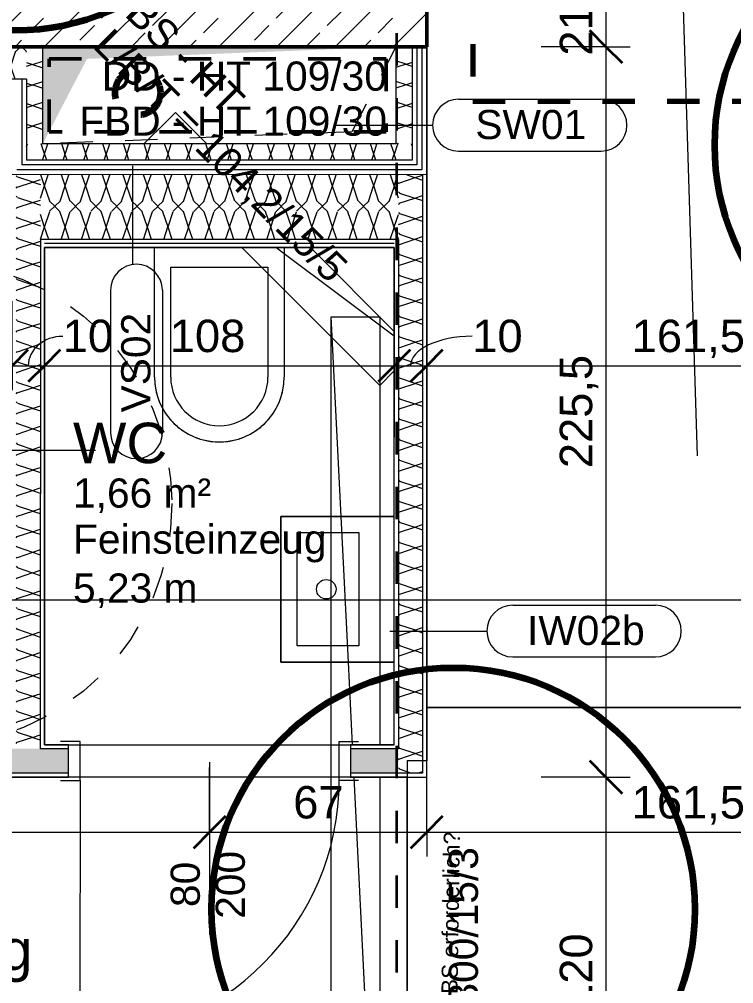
# Model space of a CAD drawing. Header units: metres. Extents: x -67.4 to -27.2, y 43.9 to 89.6.
# Drawn here: x -48.141 to -45.936, y 52.136 to 55.113 of the extents above; entities that cross this region are included whole.
import ezdxf

# ---------------------------------------------------------------- set-up
doc = ezdxf.new("R2010")
doc.units = ezdxf.units.M
for name, pattern in [('Achse', [0.009, 0.005, -0.002, 0, -0.002]), ('Strich Punkt', [0.015875, 0.00635, -0.004763, 0, -0.004763]), ('Strich Punkt Mittel', [0.015875, 0.00635, -0.004763, 0, -0.004763]), ('Verdeckt', [0.003, 0.002, -0.001])]:
    doc.linetypes.add(name, pattern=pattern)
for name, color, linetype, lineweight in [('A-DETL-GENF_', 92, 'Continuous', 13), ('A_2D', 7, 'Continuous', 13), ('A_Bemassung-50_', 4, 'Continuous', 9), ('A_Bemassung_', 4, 'Continuous', 9), ('A_Beschriftung_', 7, 'Continuous', 9), ('A_Bodenschlitz', 7, 'Continuous', 5), ('A_Bodenschlitz_Projektion', 8, 'Verdeckt', 5), ('A_Brandabschnitte', 30, 'Verdeckt', 50), ('A_Decken', 8, 'Continuous', 13), ('A_Durchbruch_Projektion', 8, 'Verdeckt', 5), ('A_Kanal_SW', 34, 'Strich Punkt', 100), ('A_Raeume', 7, 'Continuous', 13), ('A_Raeume_', 7, 'Continuous', 5), ('A_Raeume_Beschriftung_', 7, 'Continuous', 9), ('A_Raster_', 1, 'Continuous', 9), ('A_Sanitaer', 3, 'Continuous', 13), ('A_Tueren', 31, 'Continuous', 13), ('A_Waende', 7, 'Continuous', 13), ('G-ANNO-SYMB_', 111, 'Continuous', 9), ('Text', 130, 'Continuous', 9)]:
    doc.layers.add(name, color=color, linetype=linetype, lineweight=lineweight)
doc.styles.add('Arial_10', font='arial.ttf', dxfattribs={"height": 0.05})
doc.styles.add('Arial_2', font='arial.ttf', dxfattribs={"height": 0.09})
doc.styles.add('Arial_3', font='arial.ttf', dxfattribs={"height": 0.125})
doc.styles.add('Arial_5', font='arial.ttf', dxfattribs={"height": 0.1})
doc.dimstyles.new('WGA-Bemaßung', dxfattribs={"dimscale": 0.3048, "dimtxt": 0.102026, "dimasz": 0.328084, "dimexe": 0.246063, "dimexo": 0.0625, "dimgap": 0.04101, "dimtad": 1, "dimdec": 1, "dimlfac": 100, "dimrnd": 0.5, "dimdsep": 46, "dimtxsty": 'Arial_5', "dimblk1": 'OBLIQUE', "dimblk2": 'OBLIQUE', "dimsah": 1, "dimcen": 0.09, "dimdle": 0.246063, "dimazin": 2, "dimtfac": 1, "dimtdec": 4, "dimtix": 1, "dimtmove": 0, "dimatfit": 3, "dimfxl": 0.656168, "dimfxlon": 1, "dimtvp": 1, "dimtolj": 1, "dimtzin": 0, "dimarcsym": 2})
doc.dimstyles.new('WGA-Bemaßung_2', dxfattribs={"dimscale": 0.3048, "dimtxt": 0.102026, "dimasz": 0.328084, "dimexe": 0.246063, "dimexo": 0.0625, "dimgap": 0.04101, "dimtad": 1, "dimdec": 1, "dimlfac": 100, "dimrnd": 0.5, "dimdsep": 46, "dimtxsty": 'Arial_5', "dimblk1": 'OBLIQUE', "dimblk2": 'OBLIQUE', "dimsah": 1, "dimcen": 0.09, "dimdle": 0.246063, "dimazin": 2, "dimtfac": 1, "dimtdec": 4, "dimtix": 1, "dimtmove": 2, "dimatfit": 3, "dimfxl": 0.656168, "dimfxlon": 1, "dimtvp": 1, "dimtolj": 1, "dimtzin": 0, "dimarcsym": 2})
doc.dimstyles.new('WGA-Bemaßung_3', dxfattribs={"dimscale": 0.3048, "dimtxt": 0.102026, "dimasz": 0.328084, "dimexe": 0.246063, "dimexo": 0.0625, "dimgap": 0.04101, "dimtad": 1, "dimdec": 1, "dimlfac": 100, "dimrnd": 0.5, "dimdsep": 46, "dimtxsty": 'Arial_5', "dimblk1": 'OBLIQUE', "dimblk2": 'OBLIQUE', "dimsah": 1, "dimcen": 0.09, "dimdle": 0.246063, "dimazin": 2, "dimtfac": 1, "dimtdec": 4, "dimtix": 1, "dimtmove": 1, "dimatfit": 3, "dimfxl": 0.656168, "dimfxlon": 1, "dimtvp": 1, "dimtolj": 1, "dimtzin": 0, "dimarcsym": 2})
doc.dimstyles.new('WGA-Bemaßung_4', dxfattribs={"dimscale": 0.3048, "dimtxt": 0.102026, "dimasz": 0.328084, "dimexe": 0.246063, "dimexo": 0.0625, "dimgap": 0.04101, "dimtad": 1, "dimdec": 1, "dimlfac": 100, "dimrnd": 0.5, "dimdsep": 46, "dimtxsty": 'Arial_5', "dimblk1": 'OBLIQUE', "dimblk2": 'OBLIQUE', "dimsah": 1, "dimcen": 0.09, "dimdle": 0.246063, "dimazin": 2, "dimtfac": 1, "dimtdec": 4, "dimtix": 1, "dimtmove": 0, "dimatfit": 3, "dimfxl": 0.656168, "dimfxlon": 1, "dimtvp": 1, "dimtolj": 1, "dimtzin": 0, "dimarcsym": 2})

# ---------------------------------------------------------------- blocks, each defined once
blk = doc.blocks.new('Sani_WC-Wandbasierend - 400x600-V10-263_PP_01OG_BT2')
at = {"layer": 'A_Sanitaer', "lineweight": 5}
for p, q in [((-0.075, -0.5125), (-0.075, -0.1125)), ((-0.075, -0.1125), (0.325, -0.1125)), ((-0.075, -0.5125), (-0.075, -0.1125)), ((0.325, -0.1125), (0.325, -0.5125)), ((0.325, -0.1125), (0.325, -0.5125)), ((-0.025, -0.1725), (0.275, -0.1725)), ((-0.025, -0.5125), (-0.025, -0.1725)), ((0.275, -0.1725), (0.275, -0.5125))]:
    blk.add_line(p, q, dxfattribs=at)
for radius, start, end in [(0.2, 180, 0), (0.2, 180, 195.2197), (0.15, 180, 360), (0.2, 344.7803, 360), (0.2, 195.2197, 200.149), (0.2, 339.851, 344.7803), (0.2, 200.149, 210.5085), (0.2, 332.2044, 339.851), (0.2, 210.5085, 216.2662), (0.2, 323.7338, 329.4915), (0.2, 329.4915, 332.0709), (0.2, 216.2662, 225.9281), (0.2, 314.0719, 323.7338), (0.2, 225.9281, 231.8048), (0.2, 231.8048, 241.6661), (0.2, 298.3339, 308.1952), (0.2, 308.1952, 314.0719), (0.2, 241.6661, 247.1471), (0.2, 247.1471, 258.666), (0.2, 258.666, 262.3967), (0.2, 262.3967, 277.6033), (0.2, 277.6033, 281.334), (0.2, 281.334, 292.8529), (0.2, 292.8529, 298.3339)]:
    blk.add_arc((0.125, -0.5125), radius, start, end, dxfattribs=at)
blk = doc.blocks.new('UZ_D1 - SL_0800x2000_Zimmertür_Stahlzarge_GK-7175609-263_PP_01OG_BT2')
at = {"layer": 'A_Tueren', "lineweight": 5}
for p, q in [((0.4, 0.06), (0.4, 0.86)), ((-0.46, 0.06), (-0.4, 0.06)), ((-0.4, 0.06), (-0.4, -0.06)), ((0.4, 0.06), (0.4, -0.06)), ((0.46, 0.06), (0.4, 0.06)), ((-0.4, -0.06), (-0.46, -0.06)), ((0.4, -0.06), (0.46, -0.06))]:
    blk.add_line(p, q, dxfattribs=at)
blk.add_arc((0.4, 0.06), 0.8, 90, 180, dxfattribs=at)
blk = doc.blocks.new('Symbol_Schatten - Bodendurchbruch_Schatten-6532343-263_PP_01OG_BT2')
at = {"layer": 'A-DETL-GENF_'}
blk.add_hatch(color=256, dxfattribs=at).paths.add_polyline_path([(-0.5451, -0.15), (-0.5451, -0.15), (-0.4088, 0.1125), (0.5451, 0.15), (-0.5451, 0.15), (-0.5451, -0.0816)])
blk = doc.blocks.new('Symbol_Schatten_Verdeckt_unten - Bodendurchbruch_Schatten_Verdeckt_unten-6532344-263_PP_01OG_BT2')
at = {"layer": 'A_Durchbruch_Projektion'}
for p, q in [((-0.4088, 0.1125), (0.5451, 0.15)), ((-0.5451, -0.15), (-0.4088, 0.1125))]:
    blk.add_line(p, q, dxfattribs=at)
blk = doc.blocks.new('Sani_Handwaschbecken_Wandbasiert_eckig - 450 x 350-11050515-263_PP_01OG_BT2')
at = {"layer": 'A_Sanitaer', "lineweight": 5}
for p, q in [((0.3476, 0.4), (-0.1024, 0.4)), ((-0.1024, 0.4), (-0.1024, 0.05)), ((-0.1024, 0.05), (-0.1024, 0.4)), ((-0.1024, 0.4), (0.3476, 0.4)), ((0.3476, 0.05), (0.3476, 0.4)), ((0.3476, 0.4), (0.3476, 0.05)), ((-0.0524, 0.16), (-0.0524, 0.35)), ((-0.0524, 0.35), (0.2976, 0.35)), ((0.2976, 0.35), (0.2976, 0.16)), ((0.2976, 0.16), (-0.0524, 0.16))]:
    blk.add_line(p, q, dxfattribs=at)
blk.add_circle((0.1226, 0.26), 0.03, dxfattribs=at)
blk = doc.blocks.new('Allg_BS - HKLS-10231400-263_PP_01OG_BT2')
at = {"layer": 'A_Bodenschlitz'}
for p, q in [((-1.121, 0.0065), (0.4341, 0.0065)), ((0.4341, 0.0065), (0.8841, 0.0065)), ((0.8841, -0.0243), (1.5004, 0.0065)), ((0.8841, 0.0065), (1.5004, 0.0065)), ((1.5004, 0.0065), (1.5004, -0.1435)), ((0.4341, -0.0468), (0.8841, -0.0243)), ((0.1791, -0.0596), (0.4341, -0.0468)), ((-1.121, -0.1246), (0.0791, -0.0646)), ((0.0791, -0.1435), (-1.121, -0.1435)), ((0.4341, -0.1435), (0.1791, -0.1435)), ((0.8841, -0.1435), (0.4341, -0.1435)), ((1.5004, -0.1435), (0.8841, -0.1435))]:
    blk.add_line(p, q, dxfattribs=at)
blk = doc.blocks.new('Allg_BS - HKLS-11757865-263_PP_01OG_BT2')
at = {"layer": 'A_Bodenschlitz'}
for p, q in [((-0.5204, -0.0572), (-0.5204, 0.0065)), ((-0.5204, 0.0065), (-0.1032, 0.0065)), ((-0.1032, 0.0065), (0.0816, 0.0065)), ((0.5216, -0.006), (0.5216, -0.1435)), ((0.5216, -0.006), (0.5216, -0.1435)), ((-0.445, -0.1326), (-0.0246, -0.0721)), ((-0.0246, -0.0721), (0.0077, -0.0675)), ((-0.0684, -0.1435), (-0.4341, -0.1435)), ((0.5216, -0.1435), (0.3842, -0.1435)), ((0.5216, -0.1435), (0.3842, -0.1435))]:
    blk.add_line(p, q, dxfattribs=at)
at = {"layer": 'A_Bodenschlitz_Projektion'}
for p, q in [((0.5216, -0.006), (0.5216, -0.1435)), ((0.5216, -0.1435), (0.3842, -0.1435))]:
    blk.add_line(p, q, dxfattribs=at)
blk = doc.blocks.new('BS_Tuer_PP - unten-10002439-263_PP_01OG_BT2')
at = {"layer": 'A_Beschriftung_'}
blk.add_line((0, 0.000124), (0, -0.010513), dxfattribs=at)
blk = doc.blocks.new('DIMBLOCK224-263_PP_01OG_BT2')
at = {"layer": 'A_Bemassung-50_', "transparency": 16777216}
for p, q in [((-50.3939, 54.0437), (-50.3939, 54.2437)), ((-48.1639, 54.0436), (-48.1639, 54.2436)), ((-50.3939, 54.0437), (-48.1639, 54.0436)), ((-50.3939, 54.0437), (-50.3939, 53.9687)), ((-48.1639, 54.0436), (-48.1639, 53.9686))]:
    blk.add_line(p, q, dxfattribs=at)
at = {"layer": 'A_Bemassung-50_', "lineweight": 35, "transparency": 16777216}
for p, q in [((-50.3939, 54.0437), (-50.3439, 54.0937)), ((-48.1639, 54.0436), (-48.1139, 54.0936)), ((-50.3939, 54.0437), (-50.4439, 53.9937)), ((-48.1639, 54.0436), (-48.2139, 53.9936))]:
    blk.add_line(p, q, dxfattribs=at)
at = {"layer": 'A_Bemassung-50_', "color": 0, "transparency": 16777216, "insert": (-49.4834, 54.186), "char_height": 0.1, "width": 0.276883, "attachment_point": 1, "rotation": 359.9983, "line_spacing_factor": 0.941778, "style": 'Arial_5'}
blk.add_mtext('223', dxfattribs=at)
blk = doc.blocks.new('_Oblique')
at = {"color": 0, "linetype": 'ByBlock', "lineweight": -2}
blk.add_line((-0.5, -0.5), (0.5, 0.5), dxfattribs=at)
blk = doc.blocks.new('DIMBLOCK225-263_PP_01OG_BT2')
at = {"layer": 'A_Bemassung-50_', "transparency": 16777216}
for p, q in [((-48.1639, 54.0436), (-48.1639, 54.2436)), ((-48.0639, 54.0436), (-48.0639, 54.2436)), ((-48.1639, 54.0436), (-48.0639, 54.0436)), ((-48.1639, 54.0436), (-48.1639, 53.9686)), ((-48.0639, 54.0436), (-48.0639, 53.9686))]:
    blk.add_line(p, q, dxfattribs=at)
at = {"layer": 'A_Bemassung-50_', "lineweight": 35, "transparency": 16777216}
for p, q in [((-48.1639, 54.0436), (-48.1139, 54.0936)), ((-48.0639, 54.0436), (-48.0139, 54.0936)), ((-48.1639, 54.0436), (-48.2139, 53.9936)), ((-48.0639, 54.0436), (-48.1139, 53.9936))]:
    blk.add_line(p, q, dxfattribs=at)
at = {"layer": 'A_Bemassung-50_', "transparency": 16777216}
blk.add_ellipse((-48.0072, 54.0436), major_axis=(-0.1067, 0), ratio=0.852324, start_param=4.712389, end_param=6.283185, dxfattribs=at)
at = {"layer": 'A_Bemassung-50_', "color": 0, "transparency": 16777216, "insert": (-48.0072, 54.186), "char_height": 0.1, "width": 0.184588, "attachment_point": 1, "rotation": 359.9983, "line_spacing_factor": 0.941778, "style": 'Arial_5'}
blk.add_mtext('10', dxfattribs=at)
blk = doc.blocks.new('DIMBLOCK226-263_PP_01OG_BT2')
at = {"layer": 'A_Bemassung-50_', "transparency": 16777216}
for p, q in [((-48.0639, 54.0436), (-48.0639, 54.2436)), ((-46.9838, 54.0436), (-46.9838, 54.2436)), ((-48.0639, 54.0436), (-46.9838, 54.0436)), ((-48.0639, 54.0436), (-48.0639, 53.9686)), ((-46.9838, 54.0436), (-46.9838, 53.9686))]:
    blk.add_line(p, q, dxfattribs=at)
at = {"layer": 'A_Bemassung-50_', "lineweight": 35, "transparency": 16777216}
for p, q in [((-48.0639, 54.0436), (-48.0139, 54.0936)), ((-46.9838, 54.0436), (-46.9338, 54.0936)), ((-48.0639, 54.0436), (-48.1139, 53.9936)), ((-46.9838, 54.0436), (-47.0338, 53.9936))]:
    blk.add_line(p, q, dxfattribs=at)
at = {"layer": 'A_Bemassung-50_', "color": 0, "transparency": 16777216, "insert": (-47.6768, 54.1859), "char_height": 0.1, "width": 0.276883, "attachment_point": 1, "rotation": 359.9983, "line_spacing_factor": 0.941778, "style": 'Arial_5'}
blk.add_mtext('108', dxfattribs=at)
blk = doc.blocks.new('DIMBLOCK227-263_PP_01OG_BT2')
at = {"layer": 'A_Bemassung-50_', "transparency": 16777216}
for p, q in [((-46.9838, 54.0436), (-46.9838, 54.2436)), ((-46.8838, 54.0436), (-46.8838, 54.2436)), ((-46.9838, 54.0436), (-46.8838, 54.0436)), ((-46.9838, 54.0436), (-46.9838, 53.9686)), ((-46.8838, 54.0436), (-46.8838, 53.9686))]:
    blk.add_line(p, q, dxfattribs=at)
at = {"layer": 'A_Bemassung-50_', "lineweight": 35, "transparency": 16777216}
for p, q in [((-46.9838, 54.0436), (-46.9338, 54.0936)), ((-46.8838, 54.0436), (-46.8338, 54.0936)), ((-46.9838, 54.0436), (-47.0338, 53.9936)), ((-46.8838, 54.0436), (-46.9338, 53.9936))]:
    blk.add_line(p, q, dxfattribs=at)
at = {"layer": 'A_Bemassung-50_', "transparency": 16777216}
blk.add_ellipse((-46.7432, 54.0436), major_axis=(-0.1907, 0), ratio=0.477194, start_param=4.712389, end_param=6.283185, dxfattribs=at)
at = {"layer": 'A_Bemassung-50_', "color": 0, "transparency": 16777216, "insert": (-46.7431, 54.1859), "char_height": 0.1, "width": 0.184588, "attachment_point": 1, "rotation": 359.9983, "line_spacing_factor": 0.941778, "style": 'Arial_5'}
blk.add_mtext('10', dxfattribs=at)
blk = doc.blocks.new('DIMBLOCK228-263_PP_01OG_BT2')
at = {"layer": 'A_Bemassung-50_', "transparency": 16777216}
for p, q in [((-46.8838, 54.0436), (-46.8838, 54.2436)), ((-45.2713, 54.0435), (-45.2713, 54.2435)), ((-46.8838, 54.0436), (-45.2713, 54.0435)), ((-46.8838, 54.0436), (-46.8838, 53.9686)), ((-45.2713, 54.0435), (-45.2713, 53.9685))]:
    blk.add_line(p, q, dxfattribs=at)
at = {"layer": 'A_Bemassung-50_', "lineweight": 35, "transparency": 16777216}
for p, q in [((-46.8838, 54.0436), (-46.8338, 54.0936)), ((-45.2713, 54.0435), (-45.2213, 54.0935)), ((-46.8838, 54.0436), (-46.9338, 53.9936)), ((-45.2713, 54.0435), (-45.3213, 53.9936))]:
    blk.add_line(p, q, dxfattribs=at)
at = {"layer": 'A_Bemassung-50_', "color": 0, "transparency": 16777216, "insert": (-46.251, 54.1859), "char_height": 0.1, "width": 0.416266, "attachment_point": 1, "rotation": 359.9983, "line_spacing_factor": 0.941778, "style": 'Arial_5'}
blk.add_mtext('161,5', dxfattribs=at)
blk = doc.blocks.new('BS_Wand_Lollipop - rechts_oben-2026913-263_PP_01OG_BT2')
at = {"layer": 'A_Beschriftung_'}
for p, q in [((0.0046, 0.0016), (0.0134, 0.0016)), ((-0.003, 0), (0.003, 0)), ((0.0046, -0.0016), (0.0134, -0.0016))]:
    blk.add_line(p, q, dxfattribs=at)
for centre, start, end in [((0.0046, 0), 90, 270), ((0.0134, 0), 270, 90)]:
    blk.add_arc(centre, 0.0016, start, end, dxfattribs=at)
blk = doc.blocks.new('BS_Wand_Lollipop - links_unten-2026911-263_PP_01OG_BT2')
at = {"layer": 'A_Beschriftung_'}
for p, q in [((-0.00467, 0.001367), (-0.01347, 0.001367)), ((-0.003087, 0), (0.003, 0)), ((-0.00467, -0.001833), (-0.01347, -0.001833))]:
    blk.add_line(p, q, dxfattribs=at)
for centre, start, end in [((-0.01347, -0.000233), 90, 270), ((-0.00467, -0.000233), 270, 90)]:
    blk.add_arc(centre, 0.0016, start, end, dxfattribs=at)
blk = doc.blocks.new('DIMBLOCK325-263_PP_01OG_BT2')
at = {"layer": 'A_Bemassung-50_', "transparency": 16777216}
for p, q in [((-49.054, 52.6039), (-49.054, 52.8039)), ((-47.554, 52.6038), (-47.554, 52.8038)), ((-49.054, 52.6039), (-47.554, 52.6038)), ((-49.054, 52.6039), (-49.054, 52.5289)), ((-47.554, 52.6038), (-47.554, 52.5288))]:
    blk.add_line(p, q, dxfattribs=at)
at = {"layer": 'A_Bemassung-50_', "lineweight": 35, "transparency": 16777216}
for p, q in [((-49.054, 52.6039), (-49.004, 52.6539)), ((-47.554, 52.6038), (-47.504, 52.6538)), ((-49.054, 52.6039), (-49.104, 52.5539)), ((-47.554, 52.6038), (-47.604, 52.5538))]:
    blk.add_line(p, q, dxfattribs=at)
at = {"layer": 'A_Bemassung-50_', "color": 0, "transparency": 16777216, "insert": (-48.4193, 52.7462), "char_height": 0.1, "width": 0.276883, "attachment_point": 1, "rotation": 359.9983, "line_spacing_factor": 0.941778, "style": 'Arial_5'}
blk.add_mtext('150', dxfattribs=at)
blk = doc.blocks.new('DIMBLOCK326-263_PP_01OG_BT2')
at = {"layer": 'A_Bemassung-50_', "transparency": 16777216}
for p, q in [((-47.554, 52.6038), (-47.554, 52.8038)), ((-46.8839, 52.6038), (-46.8838, 52.8038)), ((-47.554, 52.6038), (-46.8839, 52.6038)), ((-47.554, 52.6038), (-47.554, 52.5288)), ((-46.8839, 52.6038), (-46.8839, 52.5288))]:
    blk.add_line(p, q, dxfattribs=at)
at = {"layer": 'A_Bemassung-50_', "lineweight": 35, "transparency": 16777216}
for p, q in [((-47.554, 52.6038), (-47.504, 52.6538)), ((-46.8839, 52.6038), (-46.8339, 52.6538)), ((-47.554, 52.6038), (-47.604, 52.5538)), ((-46.8839, 52.6038), (-46.9339, 52.5538))]:
    blk.add_line(p, q, dxfattribs=at)
at = {"layer": 'A_Bemassung-50_', "color": 0, "transparency": 16777216, "insert": (-47.2958, 52.7462), "char_height": 0.1, "width": 0.184588, "attachment_point": 1, "rotation": 359.9983, "line_spacing_factor": 0.941778, "style": 'Arial_5'}
blk.add_mtext('67', dxfattribs=at)
blk = doc.blocks.new('DIMBLOCK327-263_PP_01OG_BT2')
at = {"layer": 'A_Bemassung-50_', "transparency": 16777216}
for p, q in [((-46.8839, 52.6038), (-46.8838, 52.8038)), ((-45.2713, 52.6038), (-45.2713, 52.8038)), ((-46.8839, 52.6038), (-45.2713, 52.6038)), ((-46.8839, 52.6038), (-46.8839, 52.5288)), ((-45.2713, 52.6038), (-45.2713, 52.5288))]:
    blk.add_line(p, q, dxfattribs=at)
at = {"layer": 'A_Bemassung-50_', "lineweight": 35, "transparency": 16777216}
for p, q in [((-46.8839, 52.6038), (-46.8339, 52.6538)), ((-45.2713, 52.6038), (-45.2213, 52.6538)), ((-46.8839, 52.6038), (-46.9339, 52.5538)), ((-45.2713, 52.6038), (-45.3213, 52.5538))]:
    blk.add_line(p, q, dxfattribs=at)
at = {"layer": 'A_Bemassung-50_', "color": 0, "transparency": 16777216, "insert": (-46.251, 52.7461), "char_height": 0.1, "width": 0.416266, "attachment_point": 1, "rotation": 359.9983, "line_spacing_factor": 0.941778, "style": 'Arial_5'}
blk.add_mtext('161,5', dxfattribs=at)
blk = doc.blocks.new('DIMBLOCK353-263_PP_01OG_BT2')
at = {"layer": 'A_Bemassung-50_', "lineweight": 35, "transparency": 16777216}
for p, q in [((-46.3306, 55.2436), (-46.3806, 55.2936)), ((-46.3306, 55.2436), (-46.2806, 55.1936)), ((-46.3306, 55.0286), (-46.3806, 55.0786)), ((-46.3306, 55.0286), (-46.2806, 54.9786))]:
    blk.add_line(p, q, dxfattribs=at)
at = {"layer": 'A_Bemassung-50_', "transparency": 16777216}
for p, q in [((-46.3306, 55.2436), (-46.5306, 55.2436)), ((-46.3306, 55.2436), (-46.3306, 55.0286)), ((-46.3306, 55.2436), (-46.2556, 55.2436)), ((-46.3306, 55.0286), (-46.5306, 55.0286)), ((-46.3306, 55.0286), (-46.2556, 55.0286))]:
    blk.add_line(p, q, dxfattribs=at)
at = {"layer": 'A_Bemassung-50_', "color": 0, "transparency": 16777216, "insert": (-46.4729, 55.0011), "char_height": 0.1, "width": 0.323972, "attachment_point": 1, "rotation": 90, "line_spacing_factor": 0.941778, "style": 'Arial_5'}
blk.add_mtext('21,5', dxfattribs=at)
blk = doc.blocks.new('DIMBLOCK354-263_PP_01OG_BT2')
at = {"layer": 'A_Bemassung-50_', "lineweight": 35, "transparency": 16777216}
for p, q in [((-46.3306, 55.0286), (-46.3806, 55.0786)), ((-46.3306, 55.0286), (-46.2806, 54.9786)), ((-46.3307, 52.7737), (-46.3807, 52.8237)), ((-46.3307, 52.7737), (-46.2807, 52.7237))]:
    blk.add_line(p, q, dxfattribs=at)
at = {"layer": 'A_Bemassung-50_', "transparency": 16777216}
for p, q in [((-46.3306, 55.0286), (-46.5306, 55.0286)), ((-46.3306, 55.0286), (-46.3307, 52.7737)), ((-46.3306, 55.0286), (-46.2556, 55.0286)), ((-46.3307, 52.7737), (-46.5307, 52.7737)), ((-46.3307, 52.7737), (-46.2557, 52.7737))]:
    blk.add_line(p, q, dxfattribs=at)
at = {"layer": 'A_Bemassung-50_', "color": 0, "transparency": 16777216, "insert": (-46.473, 53.7277), "char_height": 0.1, "width": 0.416266, "attachment_point": 1, "rotation": 90, "line_spacing_factor": 0.941778, "style": 'Arial_5'}
blk.add_mtext('225,5', dxfattribs=at)
blk = doc.blocks.new('DIMBLOCK355-263_PP_01OG_BT2')
at = {"layer": 'A_Bemassung-50_', "lineweight": 35, "transparency": 16777216}
for p, q in [((-46.3307, 52.7737), (-46.3807, 52.8237)), ((-46.3307, 52.7737), (-46.2807, 52.7237)), ((-46.3307, 51.5736), (-46.3807, 51.6236)), ((-46.3307, 51.5736), (-46.2807, 51.5236))]:
    blk.add_line(p, q, dxfattribs=at)
at = {"layer": 'A_Bemassung-50_', "transparency": 16777216}
for p, q in [((-46.3307, 52.7737), (-46.5307, 52.7737)), ((-46.3307, 52.7737), (-46.3307, 51.4986)), ((-46.3307, 52.7737), (-46.2557, 52.7737)), ((-46.3307, 51.5736), (-46.5307, 51.5736)), ((-46.3307, 51.5736), (-46.2557, 51.5736))]:
    blk.add_line(p, q, dxfattribs=at)
at = {"layer": 'A_Bemassung-50_', "color": 0, "transparency": 16777216, "insert": (-46.473, 52.0583), "char_height": 0.1, "width": 0.276883, "attachment_point": 1, "rotation": 90, "line_spacing_factor": 0.941778, "style": 'Arial_5'}
blk.add_mtext('120', dxfattribs=at)
blk = doc.blocks.new('DIMBLOCK623-263_PP_01OG_BT2')
at = {"layer": 'A_Bemassung-50_', "transparency": 16777216}
for p, q in [((-53.9888, 53.3215), (-53.9888, 53.5215)), ((-45.2588, 53.3212), (-45.2588, 53.3962)), ((-54.0638, 53.3215), (-45.2588, 53.3212)), ((-53.9888, 53.3215), (-53.9888, 53.2465)), ((-45.2588, 53.3212), (-45.2588, 53.1212))]:
    blk.add_line(p, q, dxfattribs=at)
at = {"layer": 'A_Bemassung-50_', "lineweight": 35, "transparency": 16777216}
for p, q in [((-53.9888, 53.3215), (-53.9388, 53.3715)), ((-45.2588, 53.3212), (-45.2088, 53.3712)), ((-53.9888, 53.3215), (-54.0388, 53.2715)), ((-45.2588, 53.3212), (-45.3088, 53.2712))]:
    blk.add_line(p, q, dxfattribs=at)
at = {"layer": 'A_Bemassung-50_', "color": 0, "transparency": 16777216, "insert": (-49.7392, 53.4637), "char_height": 0.1, "width": 0.276883, "attachment_point": 1, "rotation": 359.9983, "line_spacing_factor": 0.941778, "style": 'Arial_5'}
blk.add_mtext('873', dxfattribs=at)

msp = doc.modelspace()

# ---------------------------------------------------------------- hatches: boundary and pattern name
at = {"layer": 'A_Waende', "lineweight": 5}
h = msp.add_hatch(dxfattribs=at)
h.set_pattern_fill('FP_4', color=250, style=0, pattern_type=2)
h.set_pattern_definition([(45, (0, 0), (-0.08980256, 0.08980256), []), (45, (0.0898, 0), (-0.08980256, 0.08980256), [0.0635, -0.03175])])
h.paths.add_polyline_path([(-46.8838, 55.0286), (-46.8838, 55.2086), (-53.9888, 55.2087), (-53.9888, 55.0288), (-46.8838, 55.0286)])
h.paths.add_polyline_path([(-50.4814, 55.0287), (-50.4814, 55.0287), (-50.4814, 55.1217)])
h = msp.add_hatch(dxfattribs=at)
h.set_pattern_fill('FP_52', color=250, angle=-112.36, style=0, pattern_type=2)
h.set_pattern_definition([(44.998, (-49.27837, 54.90383), (0.127012, 0.2539954), [0.02245, -0.15715]), (44.998, (-49.23141, 55.015355), (0.127012, 0.2539954), [0.02245, -0.15715]), (44.998, (-49.2156, 54.90396), (0.127012, 0.2539954), [0.02245, -0.15715]), (44.998, (-49.16772, 55.015105), (0.127012, 0.2539954), [0.02245, -0.15715]), (71.563, (-49.26336, 54.919286), (0.1270184, 0.5079932), [0.0502, -0.35141]), (71.563, (-49.247115, 54.966667), (0.1270184, 0.5079932), [0.0502, -0.35141]), (71.563, (-49.199287, 54.91996), (0.1270184, 0.5079932), [0.0502, -0.35141]), (71.563, (-49.183965, 54.967723), (0.1270184, 0.5079932), [0.0502, -0.35141]), (134.998, (-49.26318, 55.01436), (0.1269946, -0.254004), [0.02245, -0.15715]), (134.998, (-49.2156, 54.90396), (0.1269946, -0.254004), [0.02245, -0.15715]), (134.998, (-49.1991, 55.01504), (0.1269946, -0.254004), [0.02245, -0.15715]), (134.998, (-49.151905, 54.90371), (0.1269946, -0.254004), [0.02245, -0.15715]), (108.433, (-49.247115, 54.966667), (0.126983, -0.5080021), [0.0502, -0.35141]), (108.433, (-49.23105, 54.91897), (0.126983, -0.5080021), [0.0502, -0.35141]), (108.433, (-49.183965, 54.967723), (0.126983, -0.5080021), [0.0502, -0.35141]), (108.433, (-49.167902, 54.920026), (0.126983, -0.5080021), [0.0502, -0.35141])])
h.paths.add_polyline_path([(-48.1189, 54.9287), (-48.1189, 55.0287), (-50.4064, 55.0287), (-50.4064, 54.9287), (-48.1339, 54.9287)])
h.paths.add_polyline_path([(-50.3939, 54.9287), (-50.3939, 54.9287), (-50.3939, 54.9662)])
h = msp.add_hatch(dxfattribs=at)
h.set_pattern_fill('FP_96', color=250, angle=-112.36, style=0, pattern_type=2)
h.set_pattern_definition([(315, (-48.16401, 54.87904), (0.253995, -0.127012), [0.02245, -0.15715]), (315, (-48.05287, 54.83116), (0.253995, -0.127012), [0.02245, -0.15715]), (315, (-48.16426, 54.81535), (0.253995, -0.127012), [0.02245, -0.15715]), (314.998, (-48.05312, 54.767465), (0.253995, -0.127012), [0.02245, -0.15715]), (341.563, (-48.148017, 54.86273), (0.507993, -0.127018), [0.0502, -0.35141]), (341.563, (-48.100635, 54.84648), (0.507993, -0.127018), [0.0502, -0.35141]), (341.563, (-48.148266, 54.799034), (0.507993, -0.1270184), [0.0502, -0.35141]), (341.563, (-48.100504, 54.783712), (0.507993, -0.1270184), [0.0502, -0.35141]), (45, (-48.05294, 54.86254), (-0.254004, -0.126995), [0.02245, -0.15715]), (45, (-48.16426, 54.81535), (-0.254004, -0.126995), [0.02245, -0.15715]), (45, (-48.05281, 54.799775), (-0.254004, -0.126995), [0.02245, -0.15715]), (44.998, (-48.16359, 54.75127), (-0.254004, -0.126995), [0.02245, -0.15715]), (18.433, (-48.100635, 54.84648), (-0.508002, -0.126983), [0.0502, -0.35141]), (18.433, (-48.14795, 54.831344), (-0.508002, -0.126983), [0.0502, -0.35141]), (18.433, (-48.100504, 54.783712), (-0.508002, -0.126983), [0.0502, -0.35141]), (18.433, (-48.1482, 54.76765), (-0.508002, -0.126983), [0.0502, -0.35141])])
h.paths.add_polyline_path([(-48.0689, 54.7287), (-48.0689, 55.0287), (-48.1189, 55.0287), (-48.1189, 54.7287)])
h = msp.add_hatch(dxfattribs=at)
h.set_pattern_fill('FP_97', color=250, angle=247.64, style=0, pattern_type=2)
h.set_pattern_definition([(135, (-46.88377, 54.879), (-0.253995, 0.127012), [0.02245, -0.15715]), (135, (-46.99529, 54.92596), (-0.253995, 0.127012), [0.02245, -0.15715]), (135, (-46.8839, 54.94177), (-0.253995, 0.127012), [0.02245, -0.15715]), (134.998, (-46.99504, 54.98965), (-0.253995, 0.127012), [0.02245, -0.15715]), (161.563, (-46.900147, 54.89439), (-0.507993, 0.127018), [0.0502, -0.35141]), (161.563, (-46.94753, 54.910635), (-0.507993, 0.127018), [0.0502, -0.35141]), (161.563, (-46.899898, 54.958082), (-0.507993, 0.1270184), [0.0502, -0.35141]), (161.563, (-46.94728, 54.97433), (-0.507993, 0.1270184), [0.0502, -0.35141]), (225, (-46.99523, 54.89457), (0.254004, 0.126995), [0.02245, -0.15715]), (225, (-46.8839, 54.94177), (0.254004, 0.126995), [0.02245, -0.15715]), (225, (-46.99498, 54.95827), (0.254004, 0.126995), [0.02245, -0.15715]), (224.998, (-46.88365, 55.00546), (0.254004, 0.126995), [0.02245, -0.15715]), (198.433, (-46.94753, 54.910635), (0.508002, 0.126983), [0.0502, -0.35141]), (198.433, (-46.899832, 54.926698), (0.508002, 0.126983), [0.0502, -0.35141]), (198.433, (-46.94728, 54.97433), (0.508002, 0.126983), [0.0502, -0.35141]), (198.433, (-46.899963, 54.989467), (0.508002, 0.126983), [0.0502, -0.35141])])
h.paths.add_polyline_path([(-46.9288, 54.7286), (-46.9288, 55.0286), (-46.9788, 55.0286), (-46.9788, 54.7286), (-46.9288, 54.7286)])
h = msp.add_hatch(dxfattribs=at)
h.set_pattern_fill('FP_53', color=250, angle=-112.36, style=0, pattern_type=2)
h.set_pattern_definition([(44.998, (-47.52405, 54.63417), (0.127012, 0.253995), [0.02245, -0.15715]), (44.998, (-47.47655, 54.74439), (0.127012, 0.253995), [0.02245, -0.15715]), (44.998, (-47.46036, 54.63392), (0.127012, 0.253995), [0.02245, -0.15715]), (44.998, (-47.412475, 54.74506), (0.127012, 0.253995), [0.02245, -0.15715]), (71.563, (-47.50812, 54.649244), (0.1270184, 0.5079932), [0.0502, -0.35141]), (71.563, (-47.49187, 54.696626), (0.1270184, 0.5079932), [0.0502, -0.35141]), (71.563, (-47.444425, 54.648994), (0.1270184, 0.5079932), [0.0502, -0.35141]), (71.563, (-47.428722, 54.69768), (0.1270184, 0.5079932), [0.0502, -0.35141]), (134.998, (-47.50793, 54.74432), (0.126995, -0.254004), [0.02245, -0.15715]), (134.998, (-47.46036, 54.63392), (0.126995, -0.254004), [0.02245, -0.15715]), (134.998, (-47.44386, 54.745), (0.126995, -0.254004), [0.02245, -0.15715]), (134.998, (-47.39666, 54.63367), (0.126995, -0.254004), [0.02245, -0.15715]), (108.433, (-47.49187, 54.696626), (0.126983, -0.508002), [0.0502, -0.35141]), (108.433, (-47.476734, 54.64931), (0.126983, -0.508002), [0.0502, -0.35141]), (108.433, (-47.428722, 54.69768), (0.126983, -0.508002), [0.0502, -0.35141]), (108.433, (-47.41266, 54.649984), (0.126983, -0.508002), [0.0502, -0.35141])])
h.paths.add_polyline_path([(-46.9288, 54.6786), (-46.9288, 54.7286), (-48.1189, 54.7286), (-48.1189, 54.6787), (-46.9713, 54.6786)])
h = msp.add_hatch(dxfattribs=at)
h.set_pattern_fill('FP_50', color=250, angle=-112.36, style=0, pattern_type=2)
h.set_pattern_definition([(314.998, (-48.16422, 53.75349), (0.253995, -0.127012), [0.02245, -0.15715]), (314.998, (-48.052695, 53.70653), (0.253995, -0.127012), [0.02245, -0.15715]), (314.998, (-48.16409, 53.69072), (0.253995, -0.127012), [0.02245, -0.15715]), (314.998, (-48.05294, 53.64284), (0.253995, -0.127012), [0.02245, -0.15715]), (341.563, (-48.14784, 53.738102), (0.5079932, -0.1270184), [0.0502, -0.35141]), (341.563, (-48.100457, 53.721855), (0.5079932, -0.1270184), [0.0502, -0.35141]), (341.563, (-48.14809, 53.674408), (0.5079932, -0.1270184), [0.0502, -0.35141]), (341.563, (-48.100707, 53.65816), (0.5079932, -0.1270184), [0.0502, -0.35141]), (44.998, (-48.05276, 53.73792), (-0.254004, -0.126995), [0.02245, -0.15715]), (44.998, (-48.16409, 53.69072), (-0.254004, -0.126995), [0.02245, -0.15715]), (44.998, (-48.05301, 53.67422), (-0.254004, -0.126995), [0.02245, -0.15715]), (44.998, (-48.164335, 53.62703), (-0.254004, -0.1269946), [0.02245, -0.15715]), (18.433, (-48.100457, 53.721855), (-0.5080021, -0.126983), [0.0502, -0.35141]), (18.433, (-48.148154, 53.705793), (-0.5080021, -0.126983), [0.0502, -0.35141]), (18.433, (-48.100707, 53.65816), (-0.5080021, -0.126983), [0.0502, -0.35141]), (18.433, (-48.148023, 53.643023), (-0.5080021, -0.126983), [0.0502, -0.35141])])
h.paths.add_polyline_path([(-48.0765, 52.8738), (-48.0764, 54.6337), (-48.1514, 54.6337), (-48.1515, 52.8738)])
h.paths.add_polyline_path([(-48.0765, 52.8613), (-48.0765, 52.8738), (-48.1515, 52.8738), (-48.1515, 52.8613)])
h = msp.add_hatch(dxfattribs=at)
h.set_pattern_fill('FP_51', color=250, angle=-112.36, style=0, pattern_type=2)
h.set_pattern_definition([(44.998, (-47.523645, 54.40909), (0.127012, 0.253995), [0.02245, -0.15715]), (44.998, (-47.47614, 54.51931), (0.127012, 0.253995), [0.02245, -0.15715]), (44.998, (-47.45995, 54.40884), (0.127012, 0.253995), [0.02245, -0.15715]), (44.998, (-47.412995, 54.52037), (0.127012, 0.253995), [0.02245, -0.15715]), (71.563, (-47.507713, 54.424166), (0.1270184, 0.5079932), [0.0502, -0.35141]), (71.563, (-47.49239, 54.47193), (0.1270184, 0.5079932), [0.0502, -0.35141]), (71.563, (-47.444944, 54.424297), (0.1270184, 0.5079932), [0.0502, -0.35141]), (71.563, (-47.428697, 54.47168), (0.1270184, 0.5079932), [0.0502, -0.35141]), (134.998, (-47.50845, 54.519625), (0.126995, -0.254004), [0.02245, -0.15715]), (134.998, (-47.45995, 54.40884), (0.126995, -0.254004), [0.02245, -0.15715]), (134.998, (-47.44476, 54.51938), (0.126995, -0.254004), [0.02245, -0.15715]), (134.998, (-47.39718, 54.408975), (0.126995, -0.254004), [0.02245, -0.15715]), (108.433, (-47.49239, 54.47193), (0.126983, -0.508002), [0.0502, -0.35141]), (108.433, (-47.47633, 54.42423), (0.126983, -0.508002), [0.0502, -0.35141]), (108.433, (-47.428697, 54.47168), (0.126983, -0.508002), [0.0502, -0.35141]), (108.433, (-47.412634, 54.423982), (0.126983, -0.508002), [0.0502, -0.35141])])
h.paths.add_polyline_path([(-46.9713, 54.4336), (-46.9713, 54.4336), (-46.9713, 54.6336), (-48.0764, 54.6336), (-48.0764, 54.4337), (-46.9788, 54.4336)])
h = msp.add_hatch(dxfattribs=at)
h.set_pattern_fill('FP_90', color=250, angle=-112.36, style=0, pattern_type=2)
h.set_pattern_definition([(314.998, (-46.98344, 53.70354), (0.253995, -0.127012), [0.02245, -0.15715]), (314.998, (-46.87322, 53.65604), (0.253995, -0.127012), [0.02245, -0.15715]), (314.998, (-46.98369, 53.63984), (0.253995, -0.127012), [0.02245, -0.15715]), (314.998, (-46.87255, 53.59196), (0.2539954, -0.127012), [0.02245, -0.15715]), (341.563, (-46.968367, 53.687605), (0.5079932, -0.1270184), [0.0502, -0.35141]), (341.563, (-46.920605, 53.672283), (0.5079932, -0.1270184), [0.0502, -0.35141]), (341.563, (-46.968236, 53.624836), (0.5079932, -0.1270184), [0.0502, -0.35141]), (341.563, (-46.91993, 53.60821), (0.5079932, -0.1270184), [0.0502, -0.35141]), (44.998, (-46.87291, 53.68835), (-0.254004, -0.126995), [0.02245, -0.15715]), (44.998, (-46.98369, 53.63984), (-0.254004, -0.1269946), [0.02245, -0.15715]), (44.998, (-46.87223, 53.62427), (-0.254004, -0.1269946), [0.02245, -0.15715]), (44.998, (-46.98356, 53.57707), (-0.254004, -0.1269946), [0.02245, -0.15715]), (18.433, (-46.920605, 53.672283), (-0.5080021, -0.126983), [0.0502, -0.35141]), (18.433, (-46.9683, 53.65622), (-0.5080021, -0.126983), [0.0502, -0.35141]), (18.433, (-46.91993, 53.60821), (-0.5080021, -0.126983), [0.0502, -0.35141]), (18.433, (-46.967626, 53.592146), (-0.5080021, -0.126983), [0.0502, -0.35141])])
h.paths.add_polyline_path([(-46.8963, 52.7863), (-46.8963, 54.6336), (-46.9713, 54.6336), (-46.9713, 52.7863), (-46.9228, 52.7863)])
h = msp.add_hatch(dxfattribs=at)
h.set_pattern_fill('FP_91', color=250, angle=-112.36, style=0, pattern_type=2)
h.set_pattern_definition([(224.998, (-48.68923, 52.8741), (-0.1270123, -0.2539954), [0.02245, -0.15715]), (224.998, (-48.73619, 52.76258), (-0.1270123, -0.2539954), [0.02245, -0.15715]), (224.998, (-48.752, 52.87397), (-0.1270123, -0.2539954), [0.02245, -0.15715]), (224.998, (-48.79988, 52.76283), (-0.1270123, -0.2539954), [0.02245, -0.15715]), (251.563, (-48.70462, 52.85772), (-0.1270184, -0.5079932), [0.0502, -0.35141]), (251.563, (-48.720868, 52.81034), (-0.1270184, -0.5079932), [0.0502, -0.35141]), (251.563, (-48.768315, 52.85797), (-0.1270184, -0.5079932), [0.0502, -0.35141]), (251.563, (-48.78456, 52.81059), (-0.1270184, -0.5079932), [0.0502, -0.35141]), (314.998, (-48.704805, 52.76264), (-0.1269946, 0.2540043), [0.02245, -0.15715]), (314.998, (-48.752, 52.87397), (-0.1269946, 0.2540043), [0.02245, -0.15715]), (314.998, (-48.7685, 52.76289), (-0.1269946, 0.2540043), [0.02245, -0.15715]), (314.998, (-48.8157, 52.87422), (-0.1269946, 0.2540043), [0.02245, -0.15715]), (288.433, (-48.720868, 52.81034), (-0.126983, 0.5080021), [0.0502, -0.35141]), (288.433, (-48.73693, 52.858037), (-0.12698295, 0.5080021), [0.0502, -0.35141]), (288.433, (-48.78456, 52.81059), (-0.12698295, 0.5080021), [0.0502, -0.35141]), (288.433, (-48.7997, 52.857906), (-0.12698295, 0.5080021), [0.0502, -0.35141])])
h.paths.add_polyline_path([(-46.9713, 52.7863), (-46.9713, 52.8613), (-47.119, 52.8613), (-47.119, 52.7863), (-46.9838, 52.7863)])
h.paths.add_polyline_path([(-47.989, 52.7863), (-47.989, 52.7863), (-47.989, 52.8613), (-48.619, 52.8613), (-48.619, 52.7863), (-48.0639, 52.7863)])
h.paths.add_polyline_path([(-49.489, 52.7863), (-49.489, 52.8613), (-50.394, 52.8614), (-50.3939, 52.7864)])
h.paths.add_polyline_path([(-50.394, 52.7864), (-50.394, 52.7864), (-50.394, 52.8614), (-50.4065, 52.8614), (-50.4064, 52.7864)])

# ---------------------------------------------------------------- linework, layer by layer
at = {"layer": 'A_2D', "lineweight": 100}
for centre in [(-48.1552, 55.8241), (-45.249, 54.7248), (-46.8019, 52.366)]:
    msp.add_circle(centre, 0.7457, dxfattribs=at)
at = {"layer": 'A_2D', "linetype": 'Verdeckt', "lineweight": 5}
msp.add_circle((-48.4204, 53.6183), 0.75, dxfattribs=at)
at = {"layer": 'A_Brandabschnitte'}
for p, q in [((-48.0494, 54.7662), (-48.0494, 54.9912)), ((-48.0494, 54.9912), (-47.0088, 54.9911)), ((-47.0088, 54.9911), (-47.0088, 54.7661)), ((-47.0088, 54.7661), (-48.0494, 54.7662))]:
    msp.add_line(p, q, dxfattribs=at)
at = {"layer": 'A_Decken'}
for p, q in [((-46.9838, 52.8738), (-46.9838, 53.8232)), ((-47.119, 52.7738), (-47.989, 52.7738))]:
    msp.add_line(p, q, dxfattribs=at)
at = {"layer": 'A_Kanal_SW'}
msp.add_circle((-47.7759, 54.8871), 0.07, dxfattribs=at)
at = {"layer": 'A_Raeume', "color": 8, "linetype": 'Verdeckt'}
for p, q in [((-45.2213, 52.9886), (-46.8838, 52.9886)), ((-46.944, 52.7738), (-46.944, 51.5736))]:
    msp.add_line(p, q, dxfattribs=at)
at = {"layer": 'A_Raeume_', "flags": 128}
for points in [[(-45.2713, 55.6487), (-45.2712, 57.1036), (-46.8837, 57.1036), (-46.8838, 55.1186), (-46.8838, 55.0286), (-46.8838, 55.027), (-46.8838, 54.6811), (-46.8838, 54.6336), (-46.8838, 54.5211), (-46.8838, 52.9886), (-45.2713, 52.9886), (-45.2713, 53.2013), (-45.2713, 53.2013), (-45.2713, 53.2027)], [(-48.0639, 54.4087), (-48.064, 52.8738), (-46.9838, 52.8738), (-46.9838, 52.9886), (-46.9838, 54.4086)], [(-46.9441, 48.5484), (-41.6841, 48.9288), (-40.2188, 49.5573), (-40.2187, 52.9884), (-44.7588, 52.9886), (-44.7588, 52.9888), (-45.265, 52.9888), (-45.265, 52.9886), (-45.4181, 52.9886), (-46.8838, 52.9886), (-46.8838, 52.8238), (-46.944, 52.8238), (-46.944, 51.6766), (-46.944, 51.5236), (-46.9441, 48.9377), (-46.9441, 48.9361), (-46.9441, 48.8886)], [(-50.394, 52.7739), (-50.394, 51.5737), (-49.2831, 51.5737), (-49.2815, 51.5737), (-49.2815, 51.5737), (-49.0815, 51.5737), (-49.0815, 51.5737), (-49.0799, 51.5737), (-46.944, 51.5736), (-46.944, 52.7738), (-48.114, 52.7738)]]:
    msp.add_lwpolyline(points, close=True, dxfattribs=at)
at = {"layer": 'A_Raeume_Beschriftung_'}
msp.add_line((-46.0475, 53.7659), (-46.1438, 56.7821), dxfattribs=at)
at = {"layer": 'A_Raster_', "linetype": 'Strich Punkt Mittel', "lineweight": 35}
msp.add_line((-46.9759, 85.8702), (-46.9771, 46.5269), dxfattribs=at)
at = {"layer": 'A_Waende', "color": 10, "lineweight": 50}
for p, q in [((-46.8838, 55.0286), (-46.8838, 55.2436)), ((-53.9888, 55.0288), (-46.8838, 55.0286))]:
    msp.add_line(p, q, dxfattribs=at)
at = {"layer": 'A_Waende', "color": 250, "lineweight": 5}
for p, q in [((-48.0689, 54.7287), (-48.0689, 55.0287)), ((-46.9788, 55.0286), (-46.9788, 54.7286)), ((-46.9788, 54.7286), (-48.0689, 54.7287)), ((-47.989, 52.7863), (-47.989, 52.8613)), ((-47.119, 52.8613), (-47.119, 52.7863))]:
    msp.add_line(p, q, dxfattribs=at)
at = {"layer": 'A_Waende'}
for p, q in [((-46.9288, 55.0286), (-46.9288, 54.6786)), ((-46.8838, 52.7738), (-46.8838, 55.0286)), ((-48.1189, 54.9287), (-50.4064, 54.9287)), ((-48.1189, 54.9287), (-48.1189, 54.6787)), ((-46.9288, 54.6786), (-48.1189, 54.6787)), ((-46.8838, 54.6336), (-48.1639, 54.6337)), ((-46.8963, 54.6336), (-46.8963, 52.7863)), ((-48.0764, 54.4337), (-48.0765, 52.8613)), ((-46.9713, 54.4336), (-48.0764, 54.4337)), ((-46.9713, 54.4336), (-46.9713, 52.8613)), ((-48.064, 52.8738), (-48.0639, 54.4087)), ((-48.0639, 54.4087), (-46.9838, 54.4086)), ((-46.9838, 54.4086), (-46.9838, 53.8232)), ((-47.989, 52.8613), (-48.0765, 52.8613)), ((-47.989, 52.8738), (-48.064, 52.8738)), ((-47.989, 52.8613), (-47.989, 52.8738)), ((-46.9838, 52.8738), (-47.119, 52.8738)), ((-47.119, 52.8738), (-47.119, 52.8613)), ((-46.9713, 52.8613), (-47.119, 52.8613)), ((-47.989, 52.7863), (-48.619, 52.7863)), ((-48.619, 52.7738), (-47.989, 52.7738)), ((-47.989, 52.7738), (-47.989, 52.7863)), ((-47.119, 52.7863), (-47.119, 52.7738)), ((-46.8963, 52.7863), (-47.119, 52.7863)), ((-47.119, 52.7738), (-46.8838, 52.7738))]:
    msp.add_line(p, q, dxfattribs=at)
at = {"layer": 'A_Waende', "lineweight": 18}
for p, q in [((-46.9138, 55.0286), (-46.9138, 54.6636)), ((-46.8988, 55.0286), (-46.8988, 54.6486)), ((-48.1339, 54.9287), (-48.1339, 54.6637)), ((-46.9138, 54.6636), (-48.1339, 54.6637)), ((-46.8988, 54.6486), (-48.1489, 54.6487)), ((-46.9838, 54.4211), (-48.0639, 54.4212))]:
    msp.add_line(p, q, dxfattribs=at)
at = {"layer": 'G-ANNO-SYMB_', "linetype": 'Achse', "lineweight": 70}
for p, q in [((-46.7419, 56.0366), (-46.7413, 54.8603)), ((-46.7413, 54.8603), (-35.1839, 54.8666))]:
    msp.add_line(p, q, dxfattribs=at)

# ---------------------------------------------------------------- block references
at = {"layer": 'A_2D'}
for name, p, rotation in [('Symbol_Schatten - Bodendurchbruch_Schatten-6532343-263_PP_01OG_BT2', (-47.5238, 54.8786), 359.998275878371), ('Symbol_Schatten_Verdeckt_unten - Bodendurchbruch_Schatten_Verdeckt_unten-6532344-263_PP_01OG_BT2', (-47.5238, 54.8786), 179.998275878371), ('Allg_BS - HKLS-11757865-263_PP_01OG_BT2', (-47.3922, 54.3555), 134.9982758784538), ('Allg_BS - HKLS-10231400-263_PP_01OG_BT2', (-47.1724, 52.6947), 89.99827587845373)]:
    msp.add_blockref(name, p, dxfattribs=dict(at, rotation=rotation))
at = {"layer": 'A_Beschriftung_', "xscale": 49.99999999999998, "yscale": 49.99999999999998, "zscale": 49.99999999999998}
for name, p in [('BS_Wand_Lollipop - rechts_oben-2026913-263_PP_01OG_BT2', (-47.0156, 54.7864)), ('BS_Wand_Lollipop - links_unten-2026911-263_PP_01OG_BT2', (-48.0557, 53.7828)), ('BS_Wand_Lollipop - rechts_oben-2026913-263_PP_01OG_BT2', (-46.848, 53.2247))]:
    msp.add_blockref(name, p, dxfattribs=at)
for name, p, rotation in [('BS_Wand_Lollipop - links_unten-2026911-263_PP_01OG_BT2', (-47.7914, 54.5105), 89.99999999999991), ('BS_Tuer_PP - unten-10002439-263_PP_01OG_BT2', (-47.554, 52.8138), 359.998275878371)]:
    msp.add_blockref(name, p, dxfattribs=dict(at, rotation=rotation))
at = {"layer": 'A_Sanitaer'}
for name, p, rotation in [('Sani_WC-Wandbasierend - 400x600-V10-263_PP_01OG_BT2', (-47.6489, 54.5211), 359.998275878371), ('Sani_Handwaschbecken_Wandbasiert_eckig - 450 x 350-11050515-263_PP_01OG_BT2', (-46.9338, 53.2311), 89.99827587845385)]:
    msp.add_blockref(name, p, dxfattribs=dict(at, rotation=rotation))
at = {"layer": 'A_Tueren', "rotation": 179.998275878371}
msp.add_blockref('UZ_D1 - SL_0800x2000_Zimmertür_Stahlzarge_GK-7175609-263_PP_01OG_BT2', (-47.554, 52.8238), dxfattribs=at)

# ---------------------------------------------------------------- texts
at = {"layer": 'A_Beschriftung_', "char_height": 0.09, "attachment_point": 1, "style": 'Arial_2'}
for s, insert, width, rotation in [('BS - HT', (-47.7557, 55.1901), 0.529114, 315), ('L/B/T = 104,2/15/5', (-47.8539, 55.0919), 1.234599, 315), ('VS02', (-47.8268, 53.8996), 0.368776, 90), ('L/B/T = 300/15/3', (-46.8156, 51.6248), 1.110337, 90), ('200', (-47.5352, 52.3363), 0.252532, 90), ('80', (-47.6742, 52.3727), 0.168354, 90)]:
    msp.add_mtext(s, dxfattribs=dict(at, insert=insert, width=width, rotation=rotation))
for s, insert, width in [('DD - HT 109/30', (-47.8869, 54.983), 1.046202), ('FBD - HT 109/30', (-47.9564, 54.844), 1.130379), ('SW01', (-46.7337, 54.8335), 0.420886), ('IW02b', (-46.5743, 53.2717), 0.440928)]:
    msp.add_mtext(s, dxfattribs=dict(at, insert=insert, width=width))
at = {"layer": 'A_Raeume_Beschriftung_', "attachment_point": 1}
for s, insert, char_height, width, style in [('WC', (-47.9756, 53.8679), 0.125, 0.360759, 'Arial_3'), ('1,66 m²', (-47.9756, 53.6959), 0.09, 0.505063, 'Arial_2'), ('Feinsteinzeug', (-47.9756, 53.5534), 0.09, 0.909915, 'Arial_2'), ('5,23 m', (-47.9756, 53.4025), 0.09, 0.456962, 'Arial_2'), ('Gang', (-48.528, 52.303), 0.125, 0.51308, 'Arial_3')]:
    msp.add_mtext(s, dxfattribs=dict(at, insert=insert, char_height=char_height, width=width, style=style))
at = {"layer": 'Text', "color": 1, "insert": (-46.8385, 52.1047), "char_height": 0.05, "width": 0.605274, "attachment_point": 1, "rotation": 89.1516, "style": 'Arial_10'}
msp.add_mtext('BS erforderlich?', dxfattribs=at)

# ---------------------------------------------------------------- dimensions: what is measured, and where the dimension line sits
at = {"layer": 'A_Bemassung_'}
for base, p1, p2, angle, dimstyle, override, picture, middle in [((-46.3306, 55.0286), (-46.5306, 55.2436), (-46.5306, 55.0286), 89.9983, 'WGA-Bemaßung', {"dimpost": '<>', "dimfxl": 0.215}, 'DIMBLOCK353-263_PP_01OG_BT2', (-46.3942, 55.1361)), ((-46.3307, 52.7737), (-46.5306, 55.0286), (-46.5307, 52.7737), 89.9983, 'WGA-Bemaßung', {"dimpost": '<>', "dimfxl": 2.254872}, 'DIMBLOCK354-263_PP_01OG_BT2', (-46.3942, 53.9012)), ((-45.2713094074, 54.0435492825), (-46.8838033884, 54.2435978051), (-45.2713033891, 54.2435492824), 359.9982758785, 'WGA-Bemaßung', {"dimpost": '<>', "dimfxl": 1.6125}, 'DIMBLOCK228-263_PP_01OG_BT2', (-46.0775574945, 54.1071308429)), ((-45.2588, 53.3212), (-53.9888, 53.5215), (-45.2588, 53.1212), 359.9983, 'WGA-Bemaßung_4', {"dimpost": '<>', "dimfxl": 8.739159}, 'DIMBLOCK623-263_PP_01OG_BT2', (-49.6238, 53.3849)), ((-46.3307, 51.5736), (-46.5307, 52.7737), (-46.5307, 51.5736), 89.9983, 'WGA-Bemaßung', {"dimpost": '<>', "dimfxl": 1.200128}, 'DIMBLOCK355-263_PP_01OG_BT2', (-46.3943, 52.1737)), ((-47.554, 52.6038), (-49.054, 52.8039), (-47.554, 52.8038), 359.9983, 'WGA-Bemaßung', {"dimpost": '<>', "dimfxl": 1.5}, 'DIMBLOCK325-263_PP_01OG_BT2', (-48.304, 52.6674)), ((-46.8839, 52.6038), (-47.554, 52.8038), (-46.8838, 52.8038), 359.9983, 'WGA-Bemaßung', {"dimpost": '<>', "dimfxl": 0.670117}, 'DIMBLOCK326-263_PP_01OG_BT2', (-47.2189, 52.6674)), ((-45.27131, 52.60377), (-46.88385, 52.80382), (-45.2713, 52.80377), 359.99828, 'WGA-Bemaßung', {"dimpost": '<>', "dimfxl": 1.612543}, 'DIMBLOCK327-263_PP_01OG_BT2', (-46.07758, 52.66736))]:
    dim = msp.add_linear_dim(base=base, p1=p1, p2=p2, angle=angle, dimstyle=dimstyle, override=override, dxfattribs=at)
    dim.commit()
    dim.dimension.update_dxf_attribs({"geometry": picture, "text_midpoint": middle})
for base, p1, p2, override, picture, middle in [((-48.1639, 54.0436), (-50.3939, 54.2437), (-48.1639, 54.2436), {"dimpost": '<>', "dimfxl": 2.23}, 'DIMBLOCK224-263_PP_01OG_BT2', (-49.345, 54.1193)), ((-46.9838, 54.0436), (-48.0639, 54.2436), (-46.9838, 54.2436), {"dimpost": '<>', "dimfxl": 1.08012}, 'DIMBLOCK226-263_PP_01OG_BT2', (-47.5383, 54.1193))]:
    dim = msp.add_linear_dim(base=base, p1=p1, p2=p2, angle=359.9983, dimstyle='WGA-Bemaßung_2', override=override, dxfattribs=at)
    dim.commit()
    dim.dimension.update_dxf_attribs({"geometry": picture, "text_midpoint": middle, "dimtype": 160, "text_rotation": 359.9983})
for base, p1, p2, picture, middle in [((-48.0639, 54.0436), (-48.1639, 54.2436), (-48.0639, 54.2436), 'DIMBLOCK225-263_PP_01OG_BT2', (-47.9149, 54.1193)), ((-46.8838, 54.0436), (-46.9838, 54.2436), (-46.8838, 54.2436), 'DIMBLOCK227-263_PP_01OG_BT2', (-46.6509, 54.1192))]:
    dim = msp.add_linear_dim(base=base, p1=p1, p2=p2, angle=359.9983, dimstyle='WGA-Bemaßung_3', override={"dimpost": '<>', "dimfxl": 0.1}, dxfattribs=at)
    dim.commit()
    dim.dimension.update_dxf_attribs({"geometry": picture, "text_midpoint": middle, "dimtype": 160})

doc.saveas('drawing.dxf')
